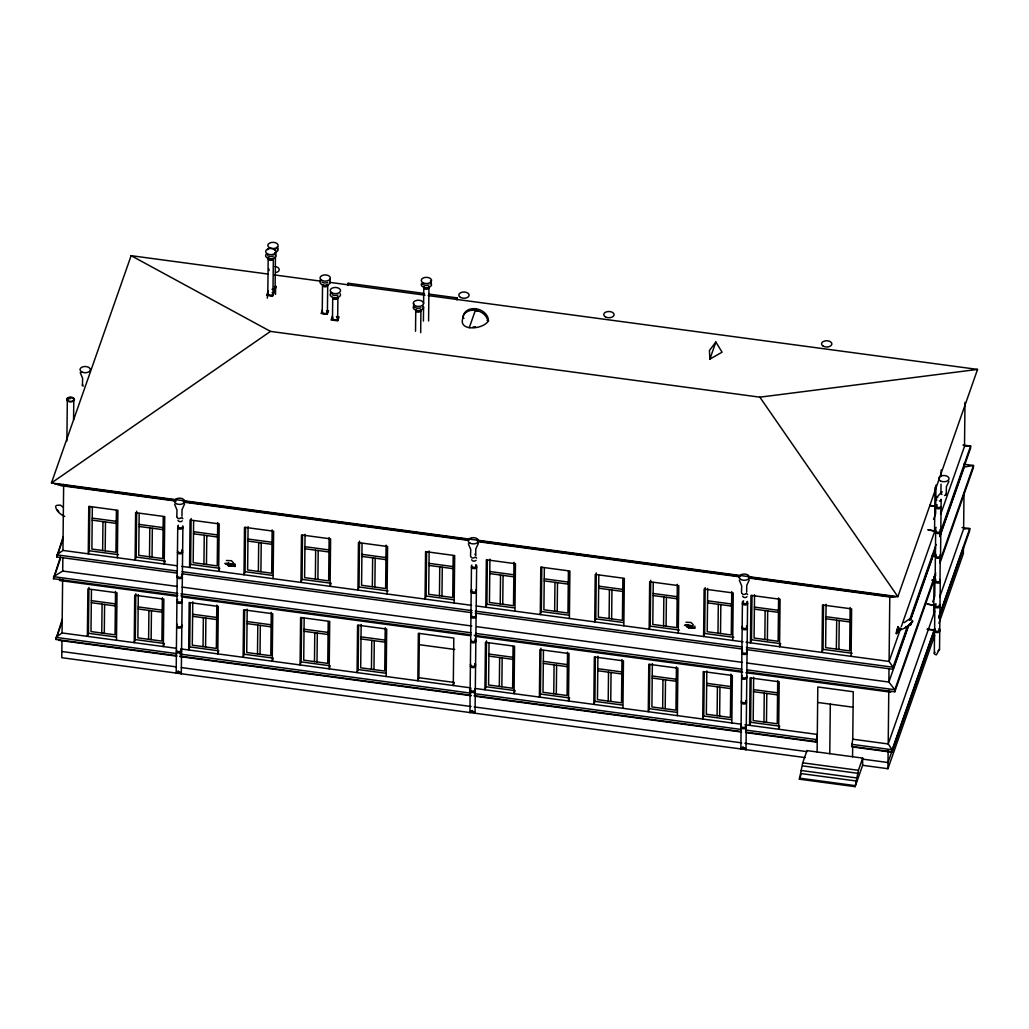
<?xml version="1.0" encoding="UTF-8"?>
<svg xmlns="http://www.w3.org/2000/svg" width="1029" height="1029" viewBox="0 0 1029 1029"><rect width="100%" height="100%" fill="white"/><g stroke="black" fill="none" stroke-linecap="round" stroke-linejoin="round"><path stroke-width="1.5" d="M177.76 595.431L53.469 578.735L60.402 556.972M176.744 655.679L55.875 639.446L62.267 619.201M177.361 573.127L56.762 556.921L63.155 536.675M59.579 578.427L59.566 580.485L177.4 596.318M61.972 640.681L61.779 657.698L805.321 757.614M176.769 653.621L55.9 637.375L62.049 632.951L62.628 579.301M177.785 593.373L53.495 576.664L62.718 571.056L62.859 557.551M177.387 571.056L56.788 554.85L62.936 550.425L63.657 484.402M66.885 440.952L67.335 399.574M73.573 420.038L73.792 399.406M82.423 385.361L82.629 378.338L80.236 372.614M116.496 640.257L117.01 592.807L87.889 588.897L87.375 636.346L88.443 633.298L88.931 587.43M117.383 557.731L117.898 510.281L88.777 506.371L88.262 553.821L89.33 550.772L89.806 506.487M91.452 589.797L91.002 631.574L115.055 634.803L115.518 591.482M92.34 507.271L91.89 549.049L115.943 552.277L116.393 510.5M101.755 633.015L102.077 604.139M102.643 550.489L102.964 521.613M104.289 633.362L104.598 604.473M105.177 550.837L105.498 521.947M164.048 644.527L163.341 646.559L163.855 599.11L134.735 595.186L134.22 642.636L135.288 639.588L135.789 593.72M136.175 557.062L165.296 560.985L164.228 564.033L164.743 516.584L135.622 512.661L135.108 560.123L136.175 557.062L136.677 511.194M138.31 594.543L137.847 637.864L161.9 641.106L162.363 597.772M139.185 513.561L138.735 555.338L162.788 558.58L163.238 516.802M148.6 639.318L148.922 610.429M149.501 556.792L149.81 527.903M151.134 639.652L151.456 610.776M152.035 557.126L152.343 528.25M176.795 516.584L177.001 510.011L174.608 504.287M176.152 672.606L178.236 671.011L181.258 673.944A2.585 1.556 0.6 0 0 179.265 672.078A2.585 1.556 0.6 0 0 176.191 673.262L176.383 651.396M176.396 650.148L176.654 626.635M176.666 625.4L176.924 601.875M176.937 600.64L177.181 577.115M177.194 575.88L177.451 552.367M177.464 551.12L177.721 527.607M181.979 516.134L182.043 509.484L184.59 504.03M181.31 673.545L181.554 651.254M181.567 650.019L181.824 626.507M181.837 625.259L182.082 601.746M182.094 600.512L182.352 576.986M182.365 575.751L182.622 552.226M182.635 550.991L182.892 527.465M218.495 651.833L217.788 653.865L218.302 606.415L189.182 602.505L188.667 649.955L189.735 646.907L190.211 602.621M190.622 564.381L219.743 568.291L218.675 571.352L219.19 523.89L190.069 519.979L189.555 567.429L190.622 564.381L191.124 518.513M192.757 601.862L192.294 645.183L216.347 648.411L216.81 605.091M193.632 520.88L193.182 562.657L217.235 565.886L217.698 522.565M203.047 646.636L203.356 617.747M203.935 564.111L204.256 535.221M205.581 646.971L205.89 618.082M206.469 564.445L206.778 535.556M232.451 563.905C231.641 569.41 233.171 564.085 230.92 563.789L228.721 565.423L225.956 563.596L229.21 566.027L232.387 564.458M235.191 566.413L227.641 565.397L235.191 566.413L235.229 564.278L232.425 563.969M244.182 654.225L273.302 658.136L272.235 661.184L272.736 613.734L243.616 609.824L243.114 657.274L244.182 654.225L244.658 609.94M273.122 578.658L273.637 531.208L244.503 527.298L244.002 574.748L245.069 571.7L245.545 527.414M247.204 609.181L246.728 652.502L270.794 655.73L271.257 612.409M248.092 526.655L247.616 569.976L271.682 573.204L272.145 529.884M257.494 653.942L257.803 625.066M258.382 571.417L258.691 542.54M260.028 654.29L260.337 625.4M260.916 571.764L261.225 542.875M267.283 298.191L267.849 293.509M267.797 293.908L268.183 258.845M272.968 293.779L273.354 258.703M275.103 287.683L275.489 252.607M275.502 294.448L275.592 286.564L272.376 295.709L267.321 295.027M329.923 666.805L329.203 668.837L329.717 621.387L300.597 617.477L300.082 664.927L301.15 661.879L301.626 617.593M330.811 584.279L330.09 586.311L330.605 538.862L301.484 534.951L300.97 582.401L302.037 579.353L302.526 535.067M304.16 618.378L303.709 660.155L327.762 663.383L328.212 621.606M305.06 534.308L304.597 577.629L328.65 580.858L329.126 537.537M314.475 661.608L314.784 632.719M315.363 579.083L315.671 550.193M317.009 661.943L317.318 633.054M317.897 579.417L318.205 550.528M322.244 312.134L322.54 285.303M327.415 311.993L327.711 285.174M332.496 318.488L332.714 297.857M337.666 318.36L337.885 297.728M338.117 320.418L338.142 317.241L337.075 320.289L332.02 319.607L332.547 318.077M348.162 285.303L348.175 283.245L423.935 293.419M386.184 676.503L386.698 629.041L357.577 625.13L357.063 672.58L358.131 669.532L358.606 625.246M387.071 593.977L387.586 546.528L358.465 542.605L357.951 590.054L359.018 587.006L359.52 541.138M361.153 624.487L360.69 667.808L384.743 671.049L385.206 627.716M362.028 543.505L361.578 585.282L385.631 588.524L386.094 545.19M371.443 669.262L371.752 640.372M372.331 586.736L372.652 557.847M373.977 669.596L374.286 640.72M374.865 587.07L375.186 558.194M415.523 331.248L415.755 310.617M420.681 332.701L420.912 310.475M418.906 677.699L454.355 682.471L453.287 685.52L453.802 638.07L418.353 633.298L417.838 680.748L418.906 677.699L419.382 633.452M423.408 321.061L423.562 306.771M423.601 303.606L423.768 287.734M428.578 320.932L428.939 287.605M454.175 602.994L454.689 555.544L425.569 551.621L425.054 599.084L426.122 596.023L426.598 551.737M429.144 550.978L428.681 594.299L452.734 597.54L453.184 555.763M439.447 595.752L439.756 566.863M441.968 596.087L442.29 567.211M457.043 299.941L457.069 297.87L428.669 294.062M470.549 556.059L470.742 549.486L468.349 543.762M469.893 712.081L471.977 710.473L474.999 713.419A2.585 1.556 0.6 0 0 473.006 711.553A2.585 1.556 0.6 0 0 469.944 712.737L470.124 690.858M470.137 689.623L470.394 666.11M470.407 664.863L470.665 641.35M470.677 640.115L470.935 616.59M470.948 615.355L471.192 591.829M471.205 590.595L471.462 567.069M464.015 318.27L462.754 318.102L463.063 316.302A12.94 10.11 19.3 0 1 475.372 310.295L475.372 310.617A11.512 8.991 19.3 0 1 478.292 311.311M475.72 555.596L475.784 548.946L478.331 543.505M475.051 713.007L475.295 690.729M475.308 689.494L475.565 665.969M475.578 664.734L475.835 641.208M475.848 639.974L476.093 616.461M476.105 615.213L476.363 591.701M476.376 590.466L476.633 566.94M486.01 686.716L515.13 690.626L514.063 693.687L514.577 646.225L485.456 642.315L484.942 689.764L486.01 686.716L486.498 640.848M514.95 611.162L515.465 563.699L486.344 559.789L485.829 607.239L486.897 604.19L487.373 559.905M489.019 643.215L488.569 684.992L512.622 688.234L513.072 646.444M489.92 559.146L489.457 602.467L513.51 605.708L513.973 562.374M499.322 686.446L499.644 657.557M500.223 603.92L500.531 575.031M501.856 686.78L502.165 657.904M502.744 604.255L503.065 575.378M540.457 694.035L569.577 697.945L568.51 700.993L569.011 653.544L539.891 649.633L539.389 697.083L540.457 694.035L540.945 648.167M569.397 618.468L569.912 571.018L540.791 567.108L540.276 614.557L541.344 611.509L541.82 567.223M543.453 650.534L543.003 692.311L567.069 695.54L567.532 652.219M544.354 568.008L543.904 609.785L567.957 613.014L568.407 571.236M553.769 693.752L554.078 664.875M554.657 611.226L554.965 582.35M556.303 694.099L556.612 665.21M557.191 611.573L557.499 582.684M622.944 708.312L623.458 660.862L594.338 656.952L593.823 704.402L594.903 701.354L595.379 657.055M623.844 625.786L624.346 578.337L595.225 574.426L594.723 621.876L595.791 618.828L596.28 572.96M597.913 656.296L597.45 699.63L621.503 702.858L621.979 659.538M598.788 575.327L598.338 617.104L622.404 620.333L622.854 578.555M608.216 701.071L608.525 672.194M609.104 618.545L609.412 589.668M610.75 701.418L611.059 672.529M611.638 618.892L611.946 590.003M677.391 715.631L677.905 668.181L648.784 664.258L648.27 711.721L649.338 708.659L649.813 664.374M678.278 633.105L678.793 585.655L649.672 581.732L649.158 629.195L650.238 626.146L650.727 580.266M652.36 663.615L651.897 706.949L675.95 710.177L676.426 666.843M653.235 582.633L652.785 624.423L676.838 627.651L677.314 584.318M662.663 708.389L662.972 679.5M663.551 625.864L663.859 596.974M665.197 708.724L665.506 679.847M666.085 626.198L666.393 597.322M692.054 625.658L691.797 628.269L691.887 626.198M694.794 628.166L687.243 627.163L694.794 628.166L694.845 626.031M731.838 722.95L732.352 675.487L703.231 671.577L702.717 719.027L703.785 715.978L704.26 671.693M732.725 640.424L733.24 592.961L704.119 589.051L703.604 636.501L704.672 633.452L705.174 587.585M706.807 670.934L706.344 714.255L730.397 717.496L730.86 674.162M707.695 588.408L707.232 631.729L731.285 634.97L731.748 591.636M717.097 715.708L717.419 686.819M717.998 633.182L718.306 604.293M719.631 716.043L719.953 687.166M720.519 633.517L720.84 604.64M741.497 592.46L741.703 585.887L739.298 580.163M740.854 748.482L742.938 746.887L745.961 749.832A2.585 1.556 0.6 0 0 743.954 747.954A2.585 1.556 0.6 0 0 740.893 749.151L741.086 727.271M741.099 726.037L741.343 702.511M741.356 701.276L741.613 677.751M741.626 676.516L741.883 653.003M741.896 651.756L742.153 628.243M742.166 626.995L742.411 603.483M746.668 592.009L746.745 585.36L749.292 579.919M746.012 749.421L746.257 727.143M746.269 725.895L746.514 702.383M746.527 701.148L746.784 677.622M746.797 676.387L747.054 652.862M747.067 651.627L747.324 628.102M747.337 626.867L747.581 603.354M779.403 727.207L778.683 729.239L779.197 681.79L750.077 677.879L749.562 725.329L750.63 722.281L751.106 677.982M751.517 639.755L780.638 643.665L779.57 646.714L780.085 599.264L750.964 595.354L750.45 642.803L751.517 639.755L752.006 595.457M753.652 677.223L753.189 720.557L777.242 723.786L777.705 680.465M754.54 594.698L754.077 638.031L778.13 641.26L778.606 597.939M763.955 721.998L764.264 693.122M764.843 639.472L765.152 610.596M766.476 722.345L766.798 693.456M767.377 639.819L767.685 610.93M799.417 779.185L802.71 762.811L806.98 750.604L862.688 758.09L862.611 765.306L855.125 786.67L799.417 779.185L800.922 774.914M806.98 750.604L806.968 751.633L744.88 743.298M745.498 732.108L816.19 741.6L817.296 734.423L745.137 724.738M746.012 732.648L816.704 742.141L816.717 740.083L816.19 741.6M817.116 751.967L817.811 686.973L853.26 691.745L852.758 739.195L851.639 746.372L892.156 751.813L934.654 630.623M851.112 656.322L851.626 608.872L822.505 604.962L821.991 652.412L823.059 649.363L823.534 605.078M826.081 604.319L825.618 647.64L849.671 650.868L850.134 607.547M829.773 753.665L830.313 704.158M836.371 649.08L836.693 620.204M838.905 649.428L839.214 620.538M852.565 756.727L852.668 746.797M855.125 786.67L858.418 770.297L862.688 758.09M862.611 765.306L887.937 768.714L888.143 750.141M888.786 690.318L888.207 743.954L892.182 749.755L892.156 751.813M889.017 668.554L888.876 682.06L894.844 689.726L894.818 691.784L746.63 671.873M889.789 596.987L889.095 661.428L893.069 667.229L893.043 669.287L746.385 649.582M896.4 633.581C901.571 614.84 892.799 641.659 897.918 630.79A1.299 1.016 19.3 0 0 899.192 629.928A1.299 1.016 19.3 0 0 897.944 628.719L897.404 631.124M897.237 631.574L897.802 629.105A1.299 1.016 19.3 0 1 899.063 630.314A1.299 1.016 19.3 0 1 897.777 631.163L897.275 631.099M898.021 626.983L897.995 629.041M933.663 614.3L934.075 576.343M934.551 531.774L935.027 487.489M934.949 577.102L934.756 596.087L932.698 601.926M935.953 485.083L935.644 513.561L933.586 519.401M934.319 653.364L934.564 631.086M934.628 629.851L927.026 629.246L934.615 630.262L934.834 606.325M932.12 580.343L935.155 580.755L935.361 556.805M932.377 555.583L935.425 555.994L935.631 532.057M939.991 580.948L940.223 558.798M940.738 511.079L940.699 514.243L964.507 446.354L964.983 402.352M940.93 493.676L941.033 484.183M941.111 476.273L941.188 469.944M934.988 652.245A2.585 1.556 0.6 0 0 936.377 654.83L939.541 649.248L939.734 630.957M939.747 629.709L940.004 606.197M940.017 604.962L940.262 581.436M940.545 555.441L940.802 531.916M940.815 530.681L941.072 507.168M941.149 499.721L941.085 505.921A2.585 1.556 0.6 0 1 937.329 507.374A2.585 1.556 0.6 0 1 937.085 504.673M946.281 494.216L946.358 486.794L948.905 481.353M939.811 596.756L963.62 528.88L964.006 492.595M939.85 536.662L964.276 466.986L964.314 463.989M230.174 565.448L230.522 565.706M230.689 565.513L231.036 565.77M689.79 627.214L690.137 627.471M690.292 627.278L690.639 627.536M691.244 626.108L691.398 627.639M231.474 565.294L231.795 565.873M900.118 629.208L899.487 628.397L900.092 628.86M900.195 628.256L900.272 629.414L899.539 629.028M428.128 295.58L977.55 369.411L897.867 596.679L51.45 482.948L131.133 255.681L268.042 274.074M56.762 556.921L63.129 538.733M53.469 578.735L60.377 559.043M55.875 639.446L62.242 621.259M268.17 291.078L266.704 295.272L272.788 296.082L276.209 286.319M322.437 309.819L321.151 313.485L327.222 314.308L328.508 310.642M322.296 311.723L321.768 313.253L326.823 313.935L327.904 310.874M332.483 315.993L331.094 319.968L337.679 320.842L339.068 316.881L336.432 316.533M347.648 284.763L348.175 283.245M456.529 299.4L457.069 297.87M469.275 327.711L475.912 308.777A12.94 10.11 19.3 0 1 488.466 320.791C483.386 329.756 457.133 331.801 463.14 317.395A12.94 10.11 19.3 0 1 475.912 308.777M709.881 359.095L715.862 342.052L722.088 352.188L709.881 359.095L709.431 350.477L715.862 342.052M816.704 742.141L817.232 740.623M851.639 746.372L852.179 744.842L852.153 746.913L890.136 752.006M897.532 629.864L897.52 631.935A1.299 1.016 19.3 0 0 898.793 631.073A1.299 1.016 19.3 0 0 897.532 629.864L897.134 629.491M896.529 633.607L897.79 630.134M897.52 631.935L897.622 631.626A1.299 1.016 19.3 0 0 898.896 630.764A1.299 1.016 19.3 0 0 897.648 629.568M900.195 629.774L889.095 661.428L746.025 642.212M901.25 626.751L936.094 527.388M901.211 628.783L900.864 629.787L907.437 626.957L912.916 621.272L912.093 620.346M907.411 626.327L893.069 667.229L746.411 647.524M909.533 620.268L936.094 544.521M939.811 533.91L970.617 446.059L962.951 445.017M893.043 669.287L908.453 625.362M910.575 619.291L935.541 548.097M939.786 535.98L970.591 448.117L970.617 446.059L964.507 446.354M909.057 624.513L888.876 682.06L747.195 663.023M910.639 619.96L935.078 550.296M935.747 573.063L894.844 689.726L746.655 669.815M939.991 560.946L973.46 465.494L963.916 464.22M894.818 691.784L935.721 575.134M939.979 563.004L973.434 467.565L973.46 465.494L964.276 466.986M934.692 611.38L888.207 743.954L852.758 739.195M934.666 628.565L892.182 749.755L851.665 744.301M938.924 616.435L969.73 528.572L962.051 527.543M933.676 632.269L888.001 762.528L862.688 759.119M938.988 617.13L963.414 547.454L963.35 553.641L938.924 623.317M938.898 618.506L969.704 530.642L969.73 528.572L963.62 528.88M887.937 768.714L934.666 635.433M905.314 627.446L910.974 624.564L911.99 621.902L907.681 626.275M908.118 626.391L905.829 626.687M938.088 650.842L939.541 649.248M936.274 497.856L941.394 492.351M226.431 560.496L231.409 560.702L233.737 563.159M228.502 565.397L229.081 566.001M229.313 566.04L228.721 565.423M686.034 622.262L691.012 622.455L693.353 624.912M685.983 624.937L688.697 627.767L691.99 626.211L685.983 624.937L688.915 627.793M904.118 622.635L909.237 619.175M181.31 517.728L180.178 518.384A2.495 2.007 -5 0 1 177.657 518.05L176.924 517.137M182.313 520.867L181.181 521.523A2.495 2.007 -5 0 1 178.66 521.188L177.927 520.275M475.051 557.203L473.932 557.859A2.495 2.007 -5 0 1 471.398 557.525L470.665 556.612M476.054 560.342L474.935 560.998A2.495 2.007 -5 0 1 472.401 560.664L471.668 559.75M746.012 593.604L744.88 594.273A2.495 2.007 -5 0 1 742.346 593.926L741.626 593.013M747.015 596.743L745.884 597.412A2.495 2.007 -5 0 1 743.35 597.064L742.629 596.151M688.337 627.175L690.536 625.542M51.45 482.948L270.486 331.402L759.852 397.168L977.55 369.411M909.675 625.092L911.051 624.462M231.474 565.68L233.519 564.612L228.258 563.069M691.076 627.433L693.122 626.365L687.861 624.822L684.426 625.195L688.324 626.802M942.294 491.913L941.779 492.081A2.495 1.556 21.9 0 0 941.252 493.611L941.972 494.525M56.608 505.368L60.222 505.098L62.936 506.937M67.399 399.059L70.512 398.455M473.07 326.99L475.295 326.707M944.506 495.489L945.625 495.283A2.495 1.556 21.9 0 0 946.153 493.753M937.766 497.38L936.647 497.586A2.495 1.556 21.9 0 0 936.12 499.116L936.84 500.03M939.374 500.994L940.493 500.789A2.495 1.556 21.9 0 0 941.02 499.258M229.891 564.78L231.949 564.87M689.507 626.545L691.565 626.622M274.421 274.923L320.585 281.136M330.129 282.409L424.977 295.156M487.193 320.624L488.466 320.791M929.882 505.252L935.953 506.474L929.882 505.663M932.39 555.171L935.425 555.583M932.12 579.932L935.155 580.33M54.498 483.823L174.994 500.017M184.513 501.303L468.812 539.505M478.344 540.778L740.468 576.008M748.392 577.063L895.847 596.884M57.534 484.71L175.303 500.531M183.265 501.599L469.327 540.032M477.276 541.1L739.465 576.33M749.009 577.616L893.828 597.077M60.582 485.585L176.113 501.11M184.037 502.178L468.246 540.366M477.778 541.64L739.864 576.857M749.369 578.131L891.809 597.27M92.224 518.101L116.277 521.33M139.069 524.391L163.122 527.633M193.516 531.71L217.569 534.939M247.95 539.029L272.016 542.257M304.931 546.682L328.984 549.91M361.912 554.335L385.965 557.577M429.016 563.352L453.069 566.593M489.791 571.519L513.844 574.761M544.238 578.838L568.291 582.067M598.672 586.157L622.738 589.385M653.119 593.476L677.172 596.704M707.566 600.782L731.619 604.023M754.411 607.084L778.464 610.313M825.953 616.693L850.005 619.921M92.198 520.159L116.251 523.401M139.044 526.462L163.096 529.691M193.491 533.781L217.543 537.009M247.938 541.087L271.99 544.328M304.906 548.753L328.971 551.981M361.886 556.406L385.939 559.635M428.99 565.423L453.043 568.651M489.765 573.59L513.818 576.819M544.212 580.896L568.265 584.138M598.659 588.215L622.712 591.456M653.093 595.534L677.159 598.762M707.54 602.853L731.593 606.081M754.386 609.142L778.451 612.371M825.927 618.751L849.98 621.992M89.33 550.772L118.451 554.682M245.069 571.7L272.659 575.404M302.037 579.353L331.171 583.263M359.018 587.006L388.139 590.929M426.122 596.023L453.712 599.74M486.897 604.19L514.487 607.895M541.344 611.509L568.934 615.213M595.791 618.828L623.381 622.532M650.238 626.146L679.359 630.057M704.672 633.452L733.793 637.363M823.059 649.363L852.179 653.274M62.936 550.425L176.898 565.731M181.644 566.374L471.591 605.335M476.337 605.965L743.067 641.813M182.133 571.7L472.079 610.66M475.244 611.085L741.973 646.919M182.107 573.758L472.054 612.718M475.218 613.143L741.948 648.99M62.718 571.056L177.322 586.453M182.107 587.096L471.809 626.018M476.594 626.661L742.423 662.38M180.975 593.797L470.986 632.771M475.758 633.414L741.87 669.172M180.95 595.855L470.96 634.829M474.15 635.253L741.845 671.23M182.172 596.961L470.394 635.69M475.166 636.334L742.694 672.284M745.871 672.709L890.78 692.183M91.337 600.627L115.389 603.856M138.182 606.917L162.235 610.158M192.616 614.236L216.682 617.464M247.063 621.555L271.129 624.783M304.044 629.208L328.097 632.436M361.025 636.861L385.078 640.102M419.266 644.694L454.715 649.453M488.904 654.045L512.957 657.287M543.338 661.364L567.403 664.593M597.785 668.683L621.838 671.911M652.232 676.002L676.285 679.23M706.679 683.307L730.731 686.549M753.524 689.61L777.577 692.839M91.311 602.685L115.364 605.927M138.156 608.988L162.209 612.216M192.603 616.307L216.656 619.535M247.05 623.613L271.103 626.854M304.018 631.279L328.071 634.507M360.999 638.932L385.052 642.16M488.878 656.116L512.931 659.345M543.325 663.422L567.378 666.663M597.759 670.741L621.825 673.969M652.206 678.06L676.259 681.288M706.653 685.378L730.706 688.607M753.498 691.668L777.551 694.897M817.643 702.447L853.092 707.219M88.443 633.298L116.033 637.002M135.288 639.588L164.408 643.511M189.735 646.907L218.855 650.817M301.15 661.879L330.27 665.789M358.131 669.532L385.721 673.236M594.903 701.354L622.481 705.058M649.338 708.659L676.928 712.377M703.785 715.978L731.375 719.683M750.63 722.281L779.75 726.191M62.049 632.951L175.998 648.257M470.69 687.861L180.757 648.9A2.585 1.556 0.6 0 1 179.779 651.576A2.585 1.556 0.6 0 1 176.448 649.749M475.449 688.491L740.7 724.133M179.946 654.045L471.012 693.16M474.189 693.585L741.086 729.445M745.523 730.05L816.216 739.542M179.934 656.116L470.986 695.218M474.163 695.643L741.06 731.516M58.91 640.321L176.731 656.155M179.921 656.579L471.269 695.733M474.446 696.157L741.575 732.043M61.856 651.511L176.486 666.921M181.258 667.564L471.025 706.499M474.215 706.923L741.69 742.861M802.71 762.811L858.418 770.297M802.671 765.898L858.379 773.384M801.064 770.477L856.784 777.963M801.038 773.576L856.745 781.062M799.43 778.143L855.138 785.629M228.721 565.05L224.824 563.442L228.438 563.262L228.605 565.397M83.285 386.145L82.552 385.695A2.495 1.325 -19 0 1 82.706 384.563M688.697 627.767L687.861 627.381L688.054 625.015M900.324 628.886L899.963 628.256M131.133 255.681L270.486 331.402M64.724 516.455C60.479 514.384 55.965 511.181 55.579 506.075M474.871 554.142L475.591 555.043M475.874 557.281L476.594 558.181M57.405 509.869L58.717 511.554M759.852 397.168L897.867 596.679M747.556 594.595L746.822 593.682A2.495 2.007 -5 0 0 746.269 593.386M182.853 518.719L182.12 517.806A2.495 2.007 -5 0 0 181.567 517.51M487.797 321.472L487.527 319.595A12.94 10.11 19.3 0 0 475.372 310.295M274.254 286.589A2.585 1.556 0.6 0 1 274.833 288.467A2.585 1.556 0.6 0 1 271.99 289.265M273.225 258.305A2.585 1.556 0.6 0 1 270.228 260.298A2.585 1.556 0.6 0 1 268.839 257.713M272.119 292.699A2.585 1.556 0.6 0 1 272.453 294.796A2.585 1.556 0.6 0 1 269.019 295.169A2.585 1.556 0.6 0 1 268.08 293.124M275.36 252.208A2.585 1.556 0.6 0 1 275.206 253.391M275.129 254.009A5.171 3.113 0.6 0 1 271.077 258.793A5.171 3.113 0.6 0 1 266.189 254.24M273.405 256.028A4.746 2.868 0.6 0 1 267.643 255.719M275.335 252.761A4.746 2.868 0.6 0 1 275.463 254.24M277.47 246.651A4.746 2.868 0.6 0 1 277.187 248.838M275.553 249.931A4.746 2.868 0.6 0 1 274.434 250.253M277.264 247.899A5.171 3.113 0.6 0 1 275.759 252.208M267.784 249.713A5.171 3.113 0.6 0 1 267.887 248.902M327.286 284.403A2.585 1.556 0.6 0 1 325.601 286.782A2.585 1.556 0.6 0 1 322.591 284.904M326.566 310.912A2.585 1.556 0.6 0 1 326.9 313.022A2.585 1.556 0.6 0 1 323.466 313.382A2.585 1.556 0.6 0 1 322.527 311.337M327.762 282.499A4.746 2.868 0.6 0 1 322 282.19M320.443 280.21A4.746 2.868 0.6 0 1 320.533 279.464M329.692 279.232A4.746 2.868 0.6 0 1 329.82 280.711M330.065 281.213A5.171 3.113 0.6 0 1 324.752 285.252A5.171 3.113 0.6 0 1 320.546 280.698M337.473 296.957A2.585 1.556 0.6 0 1 335.776 299.336A2.585 1.556 0.6 0 1 332.766 297.445M336.805 317.266A2.585 1.556 0.6 0 1 337.152 319.376A2.585 1.556 0.6 0 1 333.718 319.736A2.585 1.556 0.6 0 1 332.779 317.704M340.252 293.767A5.171 3.113 0.6 0 1 334.939 297.805A5.171 3.113 0.6 0 1 330.733 293.252M337.949 295.053A4.746 2.868 0.6 0 1 332.187 294.744M330.849 293.497A4.746 2.868 0.6 0 1 330.721 292.004M420.501 309.703A2.585 1.556 0.6 0 1 419.935 311.787A2.585 1.556 0.6 0 1 416.449 311.594A2.585 1.556 0.6 0 1 416.411 309.485M423.279 306.513A5.171 3.113 0.6 0 1 417.298 310.501A5.171 3.113 0.6 0 1 414.52 305.343M423.035 306.012A4.746 2.868 0.6 0 1 422.623 306.719M420.977 307.812A4.746 2.868 0.6 0 1 415.214 307.504M414.417 306.925A4.746 2.868 0.6 0 1 414.16 304.057M428.527 286.834A2.585 1.556 0.6 0 1 427.948 288.905A2.585 1.556 0.6 0 1 424.462 288.725A2.585 1.556 0.6 0 1 424.437 286.602M430.714 282.898A5.171 3.113 0.6 0 1 427.344 287.644A5.171 3.113 0.6 0 1 421.337 283.888M430.392 280.968A4.746 2.868 0.6 0 1 430.636 283.837M429.003 284.93A4.746 2.868 0.6 0 1 423.241 284.621M422.43 284.043A4.746 2.868 0.6 0 1 421.903 283.361M938.885 628.629A2.585 1.556 0.6 0 1 939.233 630.738A2.585 1.556 0.6 0 1 935.798 631.099A2.585 1.556 0.6 0 1 934.859 629.053M938.872 629.864A2.585 1.556 0.6 0 1 939.22 631.973A2.585 1.556 0.6 0 1 935.785 632.333A2.585 1.556 0.6 0 1 934.846 630.288M939.953 529.601A2.585 1.556 0.6 0 1 940.3 531.697A2.585 1.556 0.6 0 1 936.866 532.07A2.585 1.556 0.6 0 1 935.927 530.025M939.94 530.835A2.585 1.556 0.6 0 1 940.287 532.945A2.585 1.556 0.6 0 1 936.853 533.305A2.585 1.556 0.6 0 1 935.914 531.26M940.133 554.67A2.585 1.556 0.6 0 1 939.554 556.753A2.585 1.556 0.6 0 1 936.068 556.56A2.585 1.556 0.6 0 1 936.043 554.451M939.143 605.103A2.585 1.556 0.6 0 1 938.216 607.753A2.585 1.556 0.6 0 1 934.885 605.914M935.104 605.541A2.585 1.556 0.6 0 1 936.004 604.936M940.12 555.904A2.585 1.556 0.6 0 1 939.541 557.988A2.585 1.556 0.6 0 1 936.056 557.795A2.585 1.556 0.6 0 1 936.03 555.686M939.863 579.43A2.585 1.556 0.6 0 1 939.297 581.501A2.585 1.556 0.6 0 1 935.811 581.321A2.585 1.556 0.6 0 1 935.773 579.211M939.889 604.55A2.585 1.556 0.6 0 1 938.448 606.467A2.585 1.556 0.6 0 1 935.142 605.747A2.585 1.556 0.6 0 1 936.017 603.701M939.85 580.665A2.585 1.556 0.6 0 1 939.284 582.748A2.585 1.556 0.6 0 1 935.785 582.555A2.585 1.556 0.6 0 1 935.76 580.446M940.943 506.757A2.585 1.556 0.6 0 1 939.503 508.673A2.585 1.556 0.6 0 1 936.197 507.953A2.585 1.556 0.6 0 1 937.072 505.908M275.103 266.562A5.171 3.126 0.6 0 1 279.206 269.482A5.171 3.126 0.6 0 1 275.643 272.595M269.109 270.55A5.171 3.126 0.6 0 1 268.968 268.942M475.784 564.625A2.585 1.556 0.6 0 1 476.131 566.722A2.585 1.556 0.6 0 1 472.697 567.082A2.585 1.556 0.6 0 1 471.758 565.05M474.896 688.723A2.585 1.556 0.6 0 1 474.318 690.793A2.585 1.556 0.6 0 1 470.832 690.613A2.585 1.556 0.6 0 1 470.806 688.504M474.883 689.957A2.585 1.556 0.6 0 1 474.305 692.041A2.585 1.556 0.6 0 1 470.819 691.848A2.585 1.556 0.6 0 1 470.78 689.739M475.964 589.694A2.585 1.556 0.6 0 1 475.385 591.765A2.585 1.556 0.6 0 1 471.899 591.585A2.585 1.556 0.6 0 1 471.874 589.476M475.951 590.929A2.585 1.556 0.6 0 1 475.372 593.013A2.585 1.556 0.6 0 1 471.887 592.82A2.585 1.556 0.6 0 1 471.848 590.71M475.99 614.815A2.585 1.556 0.6 0 1 472.993 616.808A2.585 1.556 0.6 0 1 471.604 614.223M474.703 664.888A2.585 1.556 0.6 0 1 475.051 666.985A2.585 1.556 0.6 0 1 471.616 667.358A2.585 1.556 0.6 0 1 470.677 665.313M475.977 616.049A2.585 1.556 0.6 0 1 472.98 618.043A2.585 1.556 0.6 0 1 471.591 615.471M474.986 638.893A2.585 1.556 0.6 0 1 474.06 641.53A2.585 1.556 0.6 0 1 470.729 639.704M474.716 663.654A2.585 1.556 0.6 0 1 475.064 665.75A2.585 1.556 0.6 0 1 471.629 666.123A2.585 1.556 0.6 0 1 470.69 664.078M474.974 640.128A2.585 1.556 0.6 0 1 474.047 642.778A2.585 1.556 0.6 0 1 470.716 640.938M475.771 565.86A2.585 1.556 0.6 0 1 476.118 567.957A2.585 1.556 0.6 0 1 472.684 568.33A2.585 1.556 0.6 0 1 471.745 566.284M747.183 601.335A2.585 1.556 0.6 0 1 746.424 603.496A2.585 1.556 0.6 0 1 742.848 603.02A2.585 1.556 0.6 0 1 743.607 600.859M745.408 724.815A2.585 1.556 0.6 0 1 745.742 726.924A2.585 1.556 0.6 0 1 742.308 727.284A2.585 1.556 0.6 0 1 741.369 725.239M745.395 726.05A2.585 1.556 0.6 0 1 745.729 728.159A2.585 1.556 0.6 0 1 742.295 728.519A2.585 1.556 0.6 0 1 741.356 726.487M746.475 625.786A2.585 1.556 0.6 0 1 746.81 627.883A2.585 1.556 0.6 0 1 743.375 628.256A2.585 1.556 0.6 0 1 742.436 626.211M746.462 627.021A2.585 1.556 0.6 0 1 746.797 629.131A2.585 1.556 0.6 0 1 743.362 629.491A2.585 1.556 0.6 0 1 742.423 627.446M746.642 650.855A2.585 1.556 0.6 0 1 746.076 652.939A2.585 1.556 0.6 0 1 742.591 652.746A2.585 1.556 0.6 0 1 742.552 650.637M745.665 701.289A2.585 1.556 0.6 0 1 744.739 703.939A2.585 1.556 0.6 0 1 741.394 702.112M746.63 652.09A2.585 1.556 0.6 0 1 746.064 654.174A2.585 1.556 0.6 0 1 742.578 653.981A2.585 1.556 0.6 0 1 742.539 651.871M746.668 675.989A2.585 1.556 0.6 0 1 743.684 677.982A2.585 1.556 0.6 0 1 742.282 675.397M746.115 700.376A2.585 1.556 0.6 0 1 744.417 702.743A2.585 1.556 0.6 0 1 741.42 700.865M746.655 677.223A2.585 1.556 0.6 0 1 743.671 679.217A2.585 1.556 0.6 0 1 742.269 676.632M746.732 602.261A2.585 1.556 0.6 0 1 746.771 604.563A2.585 1.556 0.6 0 1 742.964 604.37A2.585 1.556 0.6 0 1 743.594 602.094M182.776 525.832A2.585 1.556 0.6 0 1 179.779 527.826A2.585 1.556 0.6 0 1 178.39 525.24M180.692 650.174A2.585 1.556 0.6 0 1 179.766 652.81A2.585 1.556 0.6 0 1 176.435 650.984M181.773 549.91A2.585 1.556 0.6 0 1 180.847 552.547A2.585 1.556 0.6 0 1 177.515 550.721M181.76 551.145A2.585 1.556 0.6 0 1 180.834 553.782A2.585 1.556 0.6 0 1 177.502 551.956M181.516 574.658A2.585 1.556 0.6 0 1 181.85 576.767A2.585 1.556 0.6 0 1 178.416 577.128A2.585 1.556 0.6 0 1 177.477 575.095M181.696 626.095A2.585 1.556 0.6 0 1 178.699 628.089A2.585 1.556 0.6 0 1 177.31 625.516M181.503 575.906A2.585 1.556 0.6 0 1 181.837 578.002A2.585 1.556 0.6 0 1 178.403 578.375A2.585 1.556 0.6 0 1 177.464 576.33M181.683 599.74A2.585 1.556 0.6 0 1 181.117 601.811A2.585 1.556 0.6 0 1 177.631 601.631A2.585 1.556 0.6 0 1 177.593 599.508M181.709 624.86A2.585 1.556 0.6 0 1 178.712 626.854A2.585 1.556 0.6 0 1 177.322 624.269M181.67 600.975A2.585 1.556 0.6 0 1 181.104 603.045A2.585 1.556 0.6 0 1 177.605 602.865A2.585 1.556 0.6 0 1 177.58 600.756M182.763 527.067A2.585 1.556 0.6 0 1 179.766 529.06A2.585 1.556 0.6 0 1 178.377 526.475M927.296 604.074L934.885 605.502L927.296 604.074M928.094 529.806L935.683 531.234L928.094 529.806M267.386 253.854A5.171 3.113 0.6 0 0 275.901 252.234A5.171 3.113 0.6 0 0 269.238 248.581A5.171 3.113 0.6 0 0 267.386 253.854M269.534 247.745A5.171 3.113 0.6 0 0 278.036 246.124A5.171 3.113 0.6 0 0 271.373 242.471A5.171 3.113 0.6 0 0 269.534 247.745M321.743 280.312A5.171 3.113 0.6 0 0 330.258 278.705A5.171 3.113 0.6 0 0 323.595 275.052A5.171 3.113 0.6 0 0 321.743 280.312M331.93 292.866A5.171 3.113 0.6 0 0 340.432 291.246A5.171 3.113 0.6 0 0 333.782 287.593A5.171 3.113 0.6 0 0 331.93 292.866M414.957 305.626A5.171 3.113 0.6 0 0 423.472 304.005A5.171 3.113 0.6 0 0 416.809 300.352A5.171 3.113 0.6 0 0 414.957 305.626M422.983 282.743A5.171 3.113 0.6 0 0 431.485 281.123A5.171 3.113 0.6 0 0 424.836 277.47A5.171 3.113 0.6 0 0 422.983 282.743M67.965 401.22A3.884 2.341 0.6 0 0 74.358 399.998A3.884 2.341 0.6 0 0 69.355 397.258A3.884 2.341 0.6 0 0 67.965 401.22M68.403 400.924A3.241 1.955 0.6 0 0 73.728 399.921A3.241 1.955 0.6 0 0 69.56 397.631A3.241 1.955 0.6 0 0 68.403 400.924M940.403 480.916A5.171 3.126 0.6 0 0 948.931 479.295A5.171 3.126 0.6 0 0 942.255 475.63A5.171 3.126 0.6 0 0 940.403 480.916M460.503 297.432A5.171 3.126 0.6 0 0 469.018 295.812A5.171 3.126 0.6 0 0 462.355 292.159A5.171 3.126 0.6 0 0 460.503 297.432M605.476 316.919A5.171 3.126 0.6 0 0 613.991 315.298A5.171 3.126 0.6 0 0 607.329 311.633A5.171 3.126 0.6 0 0 605.476 316.919M823.251 346.181A5.171 3.126 0.6 0 0 831.766 344.561A5.171 3.126 0.6 0 0 825.104 340.895A5.171 3.126 0.6 0 0 823.251 346.181M469.829 543.068A5.171 3.126 0.6 0 0 478.356 541.447A5.171 3.126 0.6 0 0 471.681 537.781A5.171 3.126 0.6 0 0 469.829 543.068M740.79 579.468A5.171 3.126 0.6 0 0 749.305 577.848A5.171 3.126 0.6 0 0 742.642 574.182A5.171 3.126 0.6 0 0 740.79 579.468M176.088 503.593A5.171 3.126 0.6 0 0 184.615 501.972A5.171 3.126 0.6 0 0 177.94 498.306A5.171 3.126 0.6 0 0 176.088 503.593M81.728 371.919A5.171 3.126 0.6 0 0 90.243 370.299A5.171 3.126 0.6 0 0 83.581 366.633A5.171 3.126 0.6 0 0 81.728 371.919"/></g></svg>
